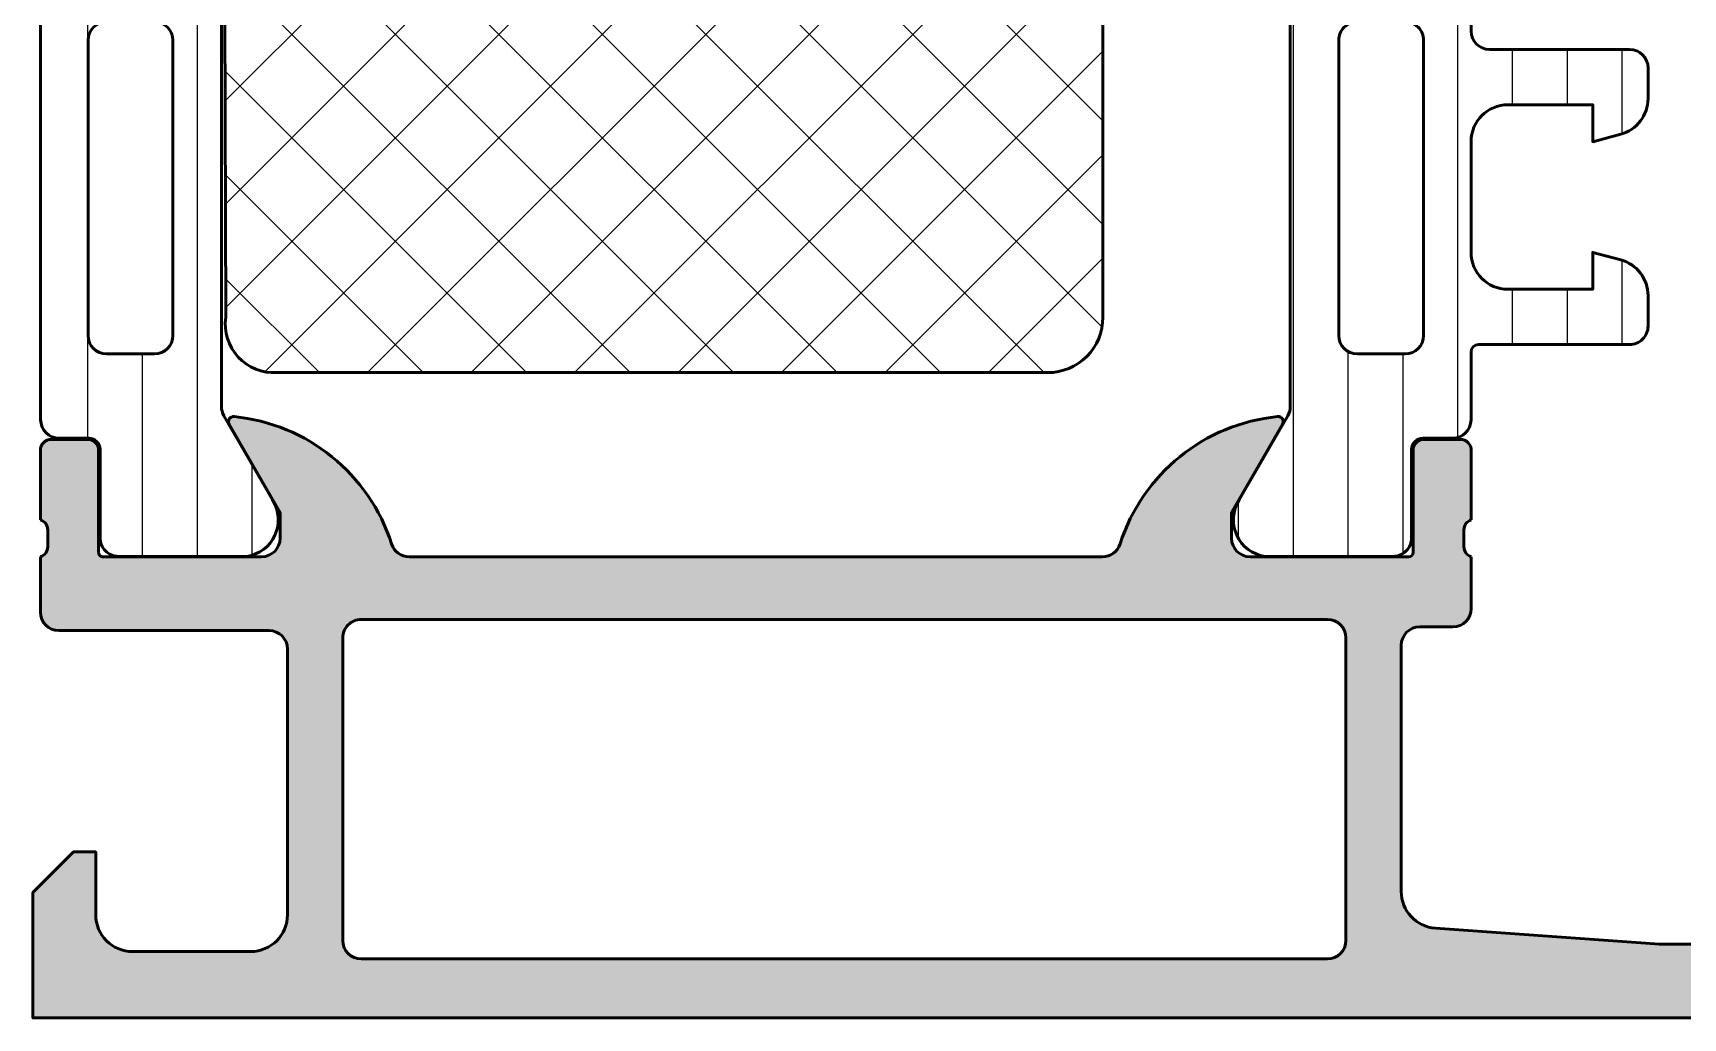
# Model space of a CAD drawing. Extents: x 0 to 74, y 0 to 90.
# Drawn here: x 0 to 44.74, y 0 to 26.7 of the extents above; entities that cross this region are included whole.
import ezdxf

# ---------------------------------------------------------------- set-up
doc = ezdxf.new("R2010")
doc.units = 0
for name, color, linetype, lineweight in [('0S-Alu contour', 7, 'Continuous', 50), ('0S-Alu hatch', 252, 'Continuous', 25), ('0S-Plastic contour', 254, 'Continuous', 50), ('0S-Plastic hatch', 253, 'Continuous', 25), ('0S-PT contour', 91, 'Continuous', 50), ('0S-PT hatch', 103, 'Continuous', 25)]:
    doc.layers.add(name, color=color, linetype=linetype, lineweight=lineweight)
pattern_1 = [(90, (0, 0), (-1.4859, 0), [])]

# ---------------------------------------------------------------- blocks, each defined once
blk = doc.blocks.new('445040__6C730538_3B4C_4D20_A006_1923F236913D_')
at = {"layer": '0S-Alu hatch'}
h = blk.add_hatch(color=256, dxfattribs=at)
edge = h.paths.add_edge_path()
edge.add_ellipse((2.699999999999989, 2.800000000000011), major_axis=(-1, 0), ratio=1, start_angle=0, end_angle=90, ccw=False)
edge.add_line((1.699999999999988, 2.800000000000011), (1.699999999999989, 4.5))
edge.add_line((1.699999999999989, 4.5), (1.099999999999996, 4.5))
edge.add_line((1.099999999999996, 4.5), (0, 3.400000000000005))
edge.add_line((0, 3.400000000000005), (0, 0))
edge.add_line((0, 0), (73.50000000000004, 6.8e-15))
edge.add_arc((73.50000000000003, 0.5000000000000067), 0.5, 270.0000000000017, 360)
edge.add_line((74.00000000000003, 0.5000000000000138), (73.99999999999997, 4.500000000000003))
edge.add_arc((73.49999999999997, 4.499999999999996), 0.5, 0, 90)
edge.add_line((73.49999999999997, 4.999999999999996), (72.2, 4.999999999999996))
edge.add_arc((72.2, 4.499999999999996), 0.5, 90, 180)
edge.add_line((71.7, 4.499999999999996), (71.7, 3.999999999999999))
edge.add_line((71.7, 3.999999999999999), (72.7, 3.999999999999997))
edge.add_line((72.7, 3.999999999999997), (72.7, 2.499999999999988))
edge.add_ellipse((71.70000000000002, 2.499999999999988), major_axis=(-0.9999999999999857, 0), ratio=1, start_angle=90, end_angle=180, ccw=False)
edge.add_line((71.70000000000002, 1.500000000000002), (67.7, 1.500000000000004))
edge.add_ellipse((67.7, 2.500000000000004), major_axis=(-1, 0), ratio=1, start_angle=0, end_angle=90, ccw=False)
edge.add_line((66.7, 2.500000000000004), (66.7, 3.999999999999999))
edge.add_line((66.7, 3.999999999999999), (67.7, 3.999999999999999))
edge.add_line((67.7, 3.999999999999999), (67.7, 4.499999999999976))
edge.add_arc((67.19999999999997, 4.499999999999973), 0.5000000000000285, 0, 90)
edge.add_line((67.19999999999997, 5.000000000000001), (64.40000000000003, 5.000000000000009))
edge.add_arc((64.40000000000003, 4.499999999999974), 0.5000000000000356, 90, 180)
edge.add_line((63.9, 4.499999999999936), (63.90000000000001, 4.299999999999943))
edge.add_arc((64.39999999999999, 4.299999999999979), 0.4999999999999787, 180, 269.9999999999984)
edge.add_line((64.39999999999996, 3.8), (64.90000000000003, 3.799999999999996))
edge.add_ellipse((64.90000000000003, 3.299999999999996), major_axis=(-0.5, 0), ratio=1, start_angle=180, end_angle=270, ccw=False)
edge.add_line((65.40000000000003, 3.299999999999987), (65.4, 2.499999999999992))
edge.add_ellipse((64.9, 2.500000000000001), major_axis=(-0.5, 0), ratio=1, start_angle=90, end_angle=180, ccw=False)
edge.add_line((64.9, 2.000000000000001), (44.10000000000001, 2))
edge.add_line((44.10000000000001, 2), (38.02875295001209, 2.433660503570568))
edge.add_ellipse((38.1, 3.431119203401296), major_axis=(-0.999999999999993, 0), ratio=1, start_angle=0, end_angle=85.91438322002512, ccw=False)
edge.add_line((37.1, 3.431119203401297), (37.10000000000001, 10.09999999999999))
edge.add_ellipse((37.60000000000001, 10.1), major_axis=(-0.5, 0), ratio=1, start_angle=270, end_angle=360, ccw=False)
edge.add_line((37.60000000000001, 10.6), (38.5, 10.6))
edge.add_arc((38.5, 11.1), 0.4999999999999929, 270, 360)
edge.add_line((39, 11.09999999999999), (39.00000000000001, 12.50000000000004))
edge.add_ellipse((39.07883644654306, 12.76752059199316), major_axis=(-0.2788950563274382, 0), ratio=1, start_angle=-1.1645893740353017, end_angle=73.58012358050661, ccw=False)
edge.add_line((38.799999, 12.77318899999123), (38.799999, 13.22678299999154))
edge.add_ellipse((39.07886709564317, 13.23244365946862), major_axis=(-0.2789255417371509, 0), ratio=1, start_angle=-73.57540544464513, end_angle=1.162870072890314, ccw=False)
edge.add_line((39, 13.49998699999156), (39, 15.37999800000005))
edge.add_arc((38.7, 15.37999800000006), 0.3000000000000043, 0, 90.00000000000136)
edge.add_line((38.69999999999999, 15.67999800000006), (37.72002568095722, 15.67999800000007))
edge.add_arc((37.72002568095722, 15.37999800000006), 0.3000000000000114, 90, 180)
edge.add_line((37.42002568095721, 15.37999800000006), (37.42002568095719, 12.62000000000006))
edge.add_ellipse((37.30002568095719, 12.62000000000006), major_axis=(-0.1199999999999974, 0), ratio=1, start_angle=90, end_angle=180, ccw=False)
edge.add_line((37.30002568095719, 12.50000000000006), (33.00000000000004, 12.50000000000008))
edge.add_ellipse((33.00000000000004, 13.00000000000006), major_axis=(-0.4999999999999769, 0), ratio=1, start_angle=0, end_angle=89.9999999999992, ccw=False)
edge.add_line((32.50000000000007, 13.00000000000011), (32.50000000000014, 13.70000000000014))
edge.add_line((32.50000000000014, 13.70000000000014), (33.88149545762251, 16.09282032302766))
edge.add_arc((33.76188021535187, 16.16188021535178), 0.1381197846482621, 330.0000000000021, 455.6225775507908)
edge.add_arc((34.23822324117367, 11.32339113815269), 4.99999999999952, 95.62257755079048, 162.2515836439293)
edge.add_ellipse((28.99999999999988, 13.00000000000055), major_axis=(-0.5000000000004802, 0), ratio=1, start_angle=90.0000000000004, end_angle=162.2515836439301, ccw=False)
edge.add_line((28.99999999999988, 12.50000000000007), (10.20000000000014, 12.50000000000002))
edge.add_ellipse((10.20000000000014, 13.00000000000065), major_axis=(-0.5000000000006253, 0), ratio=1, start_angle=17.74841635607021, end_angle=90, ccw=False)
edge.add_arc((4.96177675882634, 11.32339113815281), 4.999999999999383, 17.74841635607045, 84.37742244920942)
edge.add_arc((5.43811978464813, 16.16188021535175), 0.1381197846482766, 84.37742244920878, 209.9999999999996)
edge.add_line((5.318504542377486, 16.09282032302761), (6.699999999999853, 13.7000000000001))
edge.add_line((6.699999999999853, 13.7000000000001), (6.699999999999924, 13.00000000000007))
edge.add_ellipse((6.199999999999944, 13.00000000000002), major_axis=(-0.4999999999999805, 0), ratio=1, start_angle=90.00000000000023, end_angle=180, ccw=False)
edge.add_line((6.199999999999945, 12.50000000000004), (1.899974319042827, 12.50000000000003))
edge.add_ellipse((1.899974319042827, 12.62000000000006), major_axis=(-0.120000000000033, 0), ratio=1, start_angle=0, end_angle=90.00000000000023, ccw=False)
edge.add_line((1.779974319042794, 12.62000000000006), (1.779974319042793, 15.37999800000006))
edge.add_arc((1.47997431904279, 15.37999800000006), 0.3000000000000025, 0, 90.00000000000007)
edge.add_line((1.47997431904279, 15.67999800000006), (0.5000000000000075, 15.67999800000006))
edge.add_arc((0.5000000000000075, 15.37999800000006), 0.3000000000000007, 90, 180)
edge.add_line((0.2000000000000068, 15.37999800000006), (0.2000000000000064, 13.49998699999155))
edge.add_ellipse((0.1211329043568374, 13.23244365946861), major_axis=(-0.2789255417371512, 0), ratio=1, start_angle=178.8371299271133, end_angle=253.5754054446451, ccw=False)
edge.add_line((0.4000010000000071, 13.22678299999155), (0.4000010000000068, 12.77318899999151))
edge.add_ellipse((0.1211635534569111, 12.76752059199317), major_axis=(-0.2788950563274821, 0), ratio=1, start_angle=106.4198764194918, end_angle=181.1645893740919, ccw=False)
edge.add_line((0.1999999999999664, 12.5), (0.2000000000000166, 10.99999999999998))
edge.add_arc((0.7000000000000131, 10.99999999999999), 0.4999999999999964, 180, 270)
edge.add_line((0.7000000000000128, 10.5), (6.399999999999998, 10.5))
edge.add_ellipse((6.399999999999998, 9.999999999999996), major_axis=(-0.5000000000000018, 0), ratio=1, start_angle=180, end_angle=270, ccw=False)
edge.add_line((6.9, 9.999999999999991), (6.899999999999971, 2.800000000000004))
edge.add_ellipse((5.899999999999972, 2.800000000000008), major_axis=(-0.9999999999999982, 0), ratio=1, start_angle=90.00000000000011, end_angle=180, ccw=False)
edge.add_line((5.899999999999973, 1.80000000000001), (2.699999999999989, 1.80000000000001))
edge = h.paths.add_edge_path()
edge.add_line((8.900000000000013, 10.80000000000002), (35.10000000000001, 10.79999999999997))
edge.add_ellipse((35.10000000000001, 10.29999999999997), major_axis=(-0.5, 0), ratio=1, start_angle=180, end_angle=270, ccw=False)
edge.add_line((35.60000000000001, 10.29999999999997), (35.6, 2.100000000000006))
edge.add_ellipse((35.09999999999999, 2.100000000000011), major_axis=(-0.5000000000000142, 0), ratio=1, start_angle=90, end_angle=180, ccw=False)
edge.add_line((35.09999999999999, 1.599999999999996), (8.899999999999999, 1.6))
edge.add_ellipse((8.9, 2.099999999999994), major_axis=(-0.4999999999999947, 0), ratio=1, start_angle=0, end_angle=89.99999999999977, ccw=False)
edge.add_line((8.400000000000006, 2.099999999999994), (8.400000000000006, 10.30000000000002))
edge.add_ellipse((8.90000000000001, 10.30000000000002), major_axis=(-0.5000000000000036, 0), ratio=1, start_angle=269.9999999999996, end_angle=360, ccw=False)
at = {"layer": '0S-Alu contour', "color": 7}
for points in [[(1.47997431904279, 15.67999800000006), (0.5000000000000075, 15.67999800000006)], [(5.318504542377486, 16.09282032302761), (6.699999999999853, 13.7000000000001), (6.699999999999924, 13.00000000000007)], [(32.50000000000007, 13.00000000000011), (32.50000000000014, 13.70000000000014), (33.88149545762251, 16.09282032302766)], [(38.69999999999999, 15.67999800000006), (37.72002568095722, 15.67999800000007)], [(0.2000000000000068, 15.37999800000006), (0.2000000000000064, 13.49998699999155)], [(1.779974319042794, 12.62000000000006), (1.779974319042793, 15.37999800000006)], [(37.42002568095721, 15.37999800000006), (37.42002568095719, 12.62000000000006)], [(39, 13.49998699999156), (39, 15.37999800000005)], [(0.4000010000000071, 13.22678299999155), (0.4000010000000068, 12.77318899999151)], [(38.799999, 12.77318899999123), (38.799999, 13.22678299999154)], [(0.1999999999999664, 12.5), (0.2000000000000166, 10.99999999999998)], [(6.199999999999945, 12.50000000000004), (1.899974319042827, 12.50000000000003)], [(28.99999999999988, 12.50000000000007), (10.20000000000014, 12.50000000000002)], [(37.30002568095719, 12.50000000000006), (33.00000000000004, 12.50000000000008)], [(39, 11.09999999999999), (39.00000000000001, 12.50000000000004)], [(8.900000000000013, 10.80000000000002), (35.10000000000001, 10.79999999999997)], [(0.7000000000000128, 10.5), (6.399999999999998, 10.5)], [(8.400000000000006, 2.099999999999994), (8.400000000000006, 10.30000000000002)], [(35.60000000000001, 10.29999999999997), (35.6, 2.100000000000006)], [(37.60000000000001, 10.6), (38.5, 10.6)], [(6.9, 9.999999999999991), (6.899999999999971, 2.800000000000004)], [(37.1, 3.431119203401297), (37.10000000000001, 10.09999999999999)], [(1.699999999999988, 2.800000000000011), (1.699999999999989, 4.5), (1.099999999999996, 4.5), (0, 3.400000000000005), (0, 0), (73.50000000000004, 6.8e-15)], [(64.9, 2.000000000000001), (44.10000000000001, 2), (38.02875295001209, 2.433660503570568)], [(5.899999999999973, 1.80000000000001), (2.699999999999989, 1.80000000000001)], [(35.09999999999999, 1.599999999999996), (8.899999999999999, 1.6)]]:
    blk.add_lwpolyline(points, dxfattribs=at)
for centre, radius, start, end in [((5.43811978464813, 16.16188021535175), 0.1381197846482766, 84.37742244920878, 209.9999999999996), ((4.96177675882634, 11.32339113815281), 4.999999999999383, 17.74841635607045, 84.37742244920942), ((34.23822324117367, 11.32339113815269), 4.99999999999952, 95.62257755079048, 162.2515836439293), ((33.76188021535187, 16.16188021535178), 0.1381197846482621, 330.0000000000021, 95.62257755079087), ((0.5000000000000075, 15.37999800000006), 0.3000000000000007, 90, 180), ((1.47997431904279, 15.37999800000006), 0.3000000000000025, 0, 90.00000000000007), ((37.72002568095722, 15.37999800000006), 0.3000000000000114, 90, 180), ((38.7, 15.37999800000006), 0.3000000000000043, 0, 90.00000000000136), ((0.7000000000000131, 10.99999999999999), 0.4999999999999964, 180, 270), ((38.5, 11.1), 0.4999999999999929, 270, 0)]:
    blk.add_arc(centre, radius, start, end, dxfattribs=at)
at = {"layer": '0S-Alu contour', "color": 7, "extrusion": (0, 0, -1)}
for centre, radius, start, end in [((-0.1211329043568374, 13.23244365946861), 0.2789255417371512, 106.4245945553549, 181.1628700728868), ((-39.07886709564317, 13.23244365946862), 0.2789255417371509, 358.8371299271097, 73.57540544464514), ((-6.199999999999944, 13.00000000000002), 0.4999999999999805, 180, 269.9999999999998), ((-33.00000000000004, 13.00000000000006), 0.4999999999999769, 270.0000000000008, 0), ((-0.1211635534569111, 12.76752059199317), 0.2788950563274821, 178.8354106259081, 253.5801235805082), ((-1.899974319042827, 12.62000000000006), 0.120000000000033, 269.9999999999998, 0), ((-10.20000000000014, 13.00000000000065), 0.5000000000006253, 270, 342.2515836439298), ((-28.99999999999988, 13.00000000000055), 0.5000000000004802, 197.7484163560699, 269.9999999999996), ((-37.30002568095719, 12.62000000000006), 0.1199999999999974, 180, 270), ((-39.07883644654306, 12.76752059199316), 0.2788950563274382, 286.4198764194934, 1.164589374035267), ((-8.90000000000001, 10.30000000000002), 0.5000000000000036, 0, 90.0000000000004), ((-35.10000000000001, 10.29999999999997), 0.5, 90, 180), ((-6.399999999999998, 9.999999999999996), 0.5000000000000018, 90, 180), ((-37.60000000000001, 10.1), 0.5, 0, 90), ((-38.1, 3.431119203401296), 0.999999999999993, 274.085616779975, 0), ((-2.699999999999989, 2.800000000000011), 1, 270, 0), ((-5.899999999999972, 2.800000000000008), 0.9999999999999982, 180, 269.9999999999999), ((-8.9, 2.099999999999994), 0.4999999999999947, 270.0000000000002, 0), ((-35.09999999999999, 2.100000000000011), 0.5000000000000142, 180, 270)]:
    blk.add_arc(centre, radius, start, end, dxfattribs=at)
blk = doc.blocks.new('439010__4A141965_5F4E_463F_993D_787D43CCE46E_')
at = {"layer": '0S-PT hatch'}
h = blk.add_hatch(dxfattribs=at)
h.set_pattern_fill('ANSI37', color=256, scale=0.625, angle=90, style=0)
h.set_pattern_definition([(135, (0, 0), (-1.403165018917055, -1.403165018917055), []), (225, (0, 0), (1.403165018917055, -1.403165018917055), [])])
edge = h.paths.add_edge_path()
edge.add_arc((27.51005320582806, 40.98999628055786), 1.500003719446759, 0, 90)
edge.add_line((27.51005320582806, 42.49000000000462), (6.610024500343442, 42.49000000000001))
edge.add_arc((6.575530613755452, 41.07327769427882), 1.417142166382717, 88.60525685390078, 183.3689004459366)
edge.add_line((5.160837450777873, 40.99000000000001), (5.227063678038348, 18.99000000000001))
edge.add_arc((6.534652909694695, 18.80803624068892), 1.320189535046488, 172.0776137066356, 273.2728811576196)
edge.add_line((6.610024500343394, 17.49000000000001), (27.51005425003587, 17.48999999999762))
edge.add_arc((27.51005425003587, 18.99000267523435), 1.500002675236725, 269.9999999999998, 360)
edge.add_line((29.0100569252726, 18.99000267523404), (29.01005692527482, 40.98999628055785))
at = {"layer": '0S-PT contour', "color": 7}
for points in [[(27.51005320582806, 42.49000000000462), (6.610024500343442, 42.49000000000001)], [(5.160837450777873, 40.99000000000001), (5.227063678038348, 18.99000000000001)], [(29.0100569252726, 18.99000267523404), (29.01005692527482, 40.98999628055785)], [(6.610024500343394, 17.49000000000001), (27.51005425003587, 17.48999999999762)]]:
    blk.add_lwpolyline(points, dxfattribs=at)
for centre, radius, start, end in [((6.575530613755452, 41.07327769427882), 1.417142166382717, 88.60525685390078, 183.3689004459366), ((27.51005320582806, 40.98999628055786), 1.500003719446759, 0, 90), ((6.534652909694695, 18.80803624068892), 1.320189535046488, 172.0776137066356, 273.2728811576196), ((27.51005425003587, 18.99000267523435), 1.500002675236725, 269.9999999999998, 0)]:
    blk.add_arc(centre, radius, start, end, dxfattribs=at)
blk = doc.blocks.new('284637__C099EF4B_439F_4632_BBDB_C4298F029FEB___3C025629_9D52_470B_9330_53D4719BE8D0_')
at = {"layer": '0S-Plastic hatch'}
h = blk.add_hatch(dxfattribs=at)
h.set_pattern_fill('ANSI31', color=256, scale=0.4680000000000001, angle=45, style=0)
h.set_pattern_definition(pattern_1)
edge = h.paths.add_edge_path()
edge.add_ellipse((36.87771996841812, 51.99000402256146), major_axis=(-0.4999959774455575, 0), ratio=1, start_angle=179.9920751942274, end_angle=270.0000000000008, ccw=False)
edge.add_line((37.37771594108103, 51.98993486614135), (37.37738399832924, 49.59004449382724))
edge.add_arc((37.67738399545967, 49.59000300000004), 0.2999999999999905, 179.9920752627072, 269.9999999999986)
edge.add_line((37.67738399545967, 49.29000300000005), (38.49229999949809, 49.29000300000005))
edge.add_ellipse((38.49229999949809, 48.79000300000005), major_axis=(-0.5, 0), ratio=1, start_angle=180, end_angle=270, ccw=False)
edge.add_line((38.9922999994981, 48.79000300000005), (38.99229999949805, 26.75000000000004))
edge.add_arc((39.49229999949803, 26.75000000000004), 0.4999999999999858, 180, 270)
edge.add_line((39.49229999949803, 26.25000000000005), (43.29229999949808, 26.25000000000005))
edge.add_ellipse((43.29229999949807, 25.75000000000009), major_axis=(-0.4999999999999645, 0), ratio=1, start_angle=180, end_angle=269.9999999999992, ccw=False)
edge.add_line((43.79229999949803, 25.75000000000009), (43.79229999949805, 24.91925077662577))
edge.add_ellipse((42.79229999949795, 24.91925077662575), major_axis=(-1.000000000000092, 0), ratio=1, start_angle=104.99999999999349, end_angle=180, ccw=False)
edge.add_line((43.05111904460039, 23.95332495033656), (42.29229999949803, 23.75000000000011))
edge.add_line((42.29229999949803, 23.75000000000011), (42.29229999949803, 24.75000000000003))
edge.add_line((42.29229999949803, 24.75000000000003), (39.99229999949796, 24.74999999999999))
edge.add_arc((39.99229999949797, 23.75000000000006), 0.999999999999929, 90.00000000000081, 180)
edge.add_line((38.99229999949805, 23.75000000000006), (38.99229999949805, 20.75000000000005))
edge.add_arc((39.99229999949804, 20.75000000000005), 1, 180, 270)
edge.add_line((39.99229999949804, 19.75000000000005), (42.29229999949803, 19.75000000000005))
edge.add_line((42.29229999949803, 19.75000000000005), (42.29229999949803, 20.75000000000005))
edge.add_line((42.29229999949803, 20.75000000000005), (43.05111904460061, 20.54667504966341))
edge.add_ellipse((42.79229999949805, 19.58074922337437), major_axis=(-0.9999999999999843, 0), ratio=1, start_angle=180, end_angle=254.9999999999973, ccw=False)
edge.add_line((43.79229999949804, 19.58074922337436), (43.79229999949804, 18.74999999999998))
edge.add_ellipse((43.29229999949805, 18.74999999999998), major_axis=(-0.4999999999999929, 0), ratio=1, start_angle=89.9999999999992, end_angle=180, ccw=False)
edge.add_line((43.29229999949804, 18.24999999999999), (39.19229999949807, 18.25000000000005))
edge.add_arc((39.19229999949806, 18.05000000000003), 0.2000000000000242, 89.99999999999797, 179.9995226939507)
edge.add_line((38.99229999950498, 18.0500016661157), (38.99228467118965, 16.20999283471276))
edge.add_ellipse((38.49228467120699, 16.20999700000005), major_axis=(-0.4999999999999982, 0), ratio=1, start_angle=90, end_angle=179.9995226931871, ccw=False)
edge.add_line((38.49228467120699, 15.70999700000005), (37.68195333787374, 15.70999700000005))
edge.add_arc((37.68195333787375, 15.40999700000003), 0.3000000000000202, 90.00000000000136, 180.0079247372927)
edge.add_line((37.38195334074329, 15.40995550617284), (37.38228528827074, 13.00999861707095))
edge.add_ellipse((36.88228931083216, 13.00999597743861), major_axis=(-0.4999959774455549, 0), ratio=1, start_angle=90, end_angle=180.0003024817733, ccw=False)
edge.add_line((36.88228931083216, 12.50999999999306), (33.40574517310757, 12.51000000000004))
edge.add_ellipse((33.54805582209893, 13.49981807472289), major_axis=(-0.9999960709244788, 0), ratio=1, start_angle=-32.727016099840796, end_angle=81.81839194809982, ccw=False)
edge.add_line((32.70680317310758, 14.04045300000004), (34.02527288759412, 16.32410984675005))
edge.add_arc((33.59226017086347, 16.57410982104978), 0.5000000000003214, 330.0000034006545, 359.9999401018306)
edge.add_line((34.09226017086352, 16.57410929828091), (34.08769082844953, 48.4258907017119))
edge.add_arc((33.58769082844951, 48.42589017895016), 0.5000000000003016, 5.98981694121e-05, 29.99999659934451)
edge.add_line((34.02070354518014, 48.67589015324987), (32.70223383069357, 50.95954700000003))
edge.add_ellipse((33.54348647968489, 51.50018192527721), major_axis=(-0.9999960709244751, 0), ratio=1, start_angle=-81.8183919480968, end_angle=32.72701609984318, ccw=False)
edge.add_line((33.40117583069348, 52.49000000000005), (36.87771996841811, 52.49000000000702))
edge = h.paths.add_edge_path()
edge.add_arc((35.90666702686994, 36.50058175214919), 0.4999999999999929, 89.9999999999992, 180)
edge.add_line((35.40666702686994, 36.500581752144), (35.40666702686994, 28.49687486732106))
edge.add_arc((35.90666702686995, 28.49687486732106), 0.5000000000000142, 180, 270)
edge.add_line((35.90666702686995, 27.99687486732105), (37.2066777080223, 27.99687486732105))
edge.add_arc((37.2066777080223, 28.49687486732105), 0.4999999999999965, 270, 360)
edge.add_line((37.7066777080223, 28.49687486732105), (37.70667770802229, 36.50058175214919))
edge.add_arc((37.20667770802229, 36.50058175214919), 0.5, 0, 90)
edge.add_line((37.20667770802229, 37.00058175214919), (35.90666702686994, 37.00058175214918))
edge = h.paths.add_edge_path()
edge.add_arc((37.20667770594506, 18.4968779212463), 0.5000000020876314, 270, 360)
edge.add_line((37.7066777080327, 18.4968779212463), (37.7066777080327, 26.49687486543839))
edge.add_arc((37.20667770587538, 26.49687486543839), 0.5000000021573144, 0, 90.00189908949643)
edge.add_line((37.20666113319306, 26.99687486732105), (35.90666338752362, 26.99687486733431))
edge.add_arc((35.90666338752361, 26.4968785066778), 0.4999963606565033, 89.9999999999992, 180)
edge.add_line((35.4066670268671, 26.49687850667863), (35.4066670268671, 18.4968742800767))
edge.add_arc((35.90666338752372, 18.4968742800767), 0.4999963606566169, 180, 269.9999999878949)
edge.add_line((35.90666338741808, 17.99687791942008), (37.20667770594506, 17.99687791915867))
edge = h.paths.add_edge_path()
edge.add_arc((35.90668228565899, 46.50056344125828), 0.5000152587890412, 89.9999999999992, 180)
edge.add_line((35.40666702686995, 46.50056344125828), (35.4066670268567, 38.50057811279251))
edge.add_arc((35.90666338751327, 38.50057811279251), 0.4999963606565672, 180, 270)
edge.add_line((35.90666338751327, 38.00058175213595), (37.20667770593975, 38.00058175187453))
edge.add_arc((37.20667770593465, 38.50058175396217), 0.5000000020876385, 270.0000000005847, 360)
edge.add_line((37.70667770802229, 38.50058175214405), (37.70667770802229, 46.5005939588364))
edge.add_arc((37.20669296681138, 46.5005939588364), 0.4999847412109091, 0, 89.9999999999992)
edge.add_line((37.20669296681139, 47.00057870004731), (35.90668228565899, 47.00057870004732))
at = {"layer": '0S-Alu contour', "color": 7}
for points in [[(37.20669296681139, 47.00057870004731), (35.90668228565899, 47.00057870004732)], [(35.40666702686995, 46.50056344125828), (35.4066670268567, 38.50057811279251)], [(37.70667770802229, 38.50058175214405), (37.70667770802229, 46.5005939588364)], [(35.90666338751327, 38.00058175213595), (37.20667770593975, 38.00058175187453)], [(37.20667770802229, 37.00058175214919), (35.90666702686994, 37.00058175214918)], [(35.40666702686994, 36.500581752144), (35.40666702686994, 28.49687486732106)], [(37.7066777080223, 28.49687486732105), (37.70667770802229, 36.50058175214919)], [(35.90666702686995, 27.99687486732105), (37.2066777080223, 27.99687486732105)], [(37.20666113319306, 26.99687486732105), (35.90666338752362, 26.99687486733431)], [(35.4066670268671, 26.49687850667863), (35.4066670268671, 18.4968742800767)], [(37.7066777080327, 18.4968779212463), (37.7066777080327, 26.49687486543839)], [(35.90666338741808, 17.99687791942008), (37.20667770594506, 17.99687791915867)]]:
    blk.add_lwpolyline(points, dxfattribs=at)
for centre, radius, start, end in [((35.90668228565899, 46.50056344125828), 0.5000152587890412, 89.9999999999992, 180), ((37.20669296681138, 46.5005939588364), 0.4999847412109091, 0, 89.9999999999992), ((35.90666338751327, 38.50057811279251), 0.4999963606565672, 180, 270), ((37.20667770593465, 38.50058175396217), 0.5000000020876385, 270.0000000005847, 0), ((35.90666702686994, 36.50058175214919), 0.4999999999999929, 89.9999999999992, 180), ((37.20667770802229, 36.50058175214919), 0.5, 0, 90), ((35.90666702686995, 28.49687486732106), 0.5000000000000142, 180, 270), ((37.2066777080223, 28.49687486732105), 0.4999999999999965, 270, 0), ((35.90666338752361, 26.4968785066778), 0.4999963606565033, 89.9999999999992, 180), ((37.20667770587538, 26.49687486543839), 0.5000000021573144, 0, 90.00189908949643), ((35.90666338752372, 18.4968742800767), 0.4999963606566169, 180, 269.9999999878949), ((37.20667770594506, 18.4968779212463), 0.5000000020876314, 270, 0)]:
    blk.add_arc(centre, radius, start, end, dxfattribs=at)
at = {"layer": '0S-Plastic contour', "color": 7}
for points in [[(33.40117583069348, 52.49000000000005), (36.87771996841811, 52.49000000000702)], [(37.37771594108103, 51.98993486614135), (37.37738399832924, 49.59004449382724)], [(34.02070354518014, 48.67589015324987), (32.70223383069357, 50.95954700000003)], [(37.67738399545967, 49.29000300000005), (38.49229999949809, 49.29000300000005)], [(38.9922999994981, 48.79000300000005), (38.99229999949805, 26.75000000000004)], [(34.09226017086352, 16.57410929828091), (34.08769082844953, 48.4258907017119)], [(39.49229999949803, 26.25000000000005), (43.29229999949808, 26.25000000000005)], [(43.79229999949803, 25.75000000000009), (43.79229999949805, 24.91925077662577)], [(43.05111904460039, 23.95332495033656), (42.29229999949803, 23.75000000000011), (42.29229999949803, 24.75000000000003), (39.99229999949796, 24.74999999999999)], [(38.99229999949805, 23.75000000000006), (38.99229999949805, 20.75000000000005)], [(39.99229999949804, 19.75000000000005), (42.29229999949803, 19.75000000000005), (42.29229999949803, 20.75000000000005), (43.05111904460061, 20.54667504966341)], [(43.79229999949804, 19.58074922337436), (43.79229999949804, 18.74999999999998)], [(38.99229999950498, 18.0500016661157), (38.99228467118965, 16.20999283471276)], [(43.29229999949804, 18.24999999999999), (39.19229999949807, 18.25000000000005)], [(32.70680317310758, 14.04045300000004), (34.02527288759412, 16.32410984675005)], [(38.49228467120699, 15.70999700000005), (37.68195333787374, 15.70999700000005)], [(37.38195334074329, 15.40995550617284), (37.38228528827074, 13.00999861707095)], [(36.88228931083216, 12.50999999999306), (33.40574517310757, 12.51000000000004)]]:
    blk.add_lwpolyline(points, dxfattribs=at)
at = {"layer": '0S-Plastic contour', "color": 7, "extrusion": (0, 0, -1)}
for centre, radius, start, end in [((-33.54348647968489, 51.50018192527721), 0.9999960709244751, 327.2729839001568, 81.81839194809687), ((-36.87771996841812, 51.99000402256146), 0.4999959774455576, 89.9999999999992, 180.0079248057727), ((-38.49229999949809, 48.79000300000005), 0.5, 90, 180), ((-43.29229999949807, 25.75000000000009), 0.4999999999999645, 90.00000000000081, 180), ((-42.79229999949795, 24.91925077662575), 1.000000000000092, 180, 255.0000000000065), ((-42.79229999949805, 19.58074922337437), 0.9999999999999843, 105.0000000000027, 180), ((-43.29229999949805, 18.74999999999998), 0.4999999999999929, 180, 270.0000000000008), ((-38.49228467120699, 16.20999700000005), 0.4999999999999982, 180.0004773068129, 270), ((-33.54805582209893, 13.49981807472289), 0.9999960709244788, 278.1816080519002, 32.72701609984075), ((-36.88228931083216, 13.00999597743861), 0.4999959774455549, 179.9996975182267, 270)]:
    blk.add_arc(centre, radius, start, end, dxfattribs=at)
at = {"layer": '0S-Plastic contour', "color": 7}
for centre, radius, start, end in [((37.67738399545967, 49.59000300000004), 0.2999999999999905, 179.9920752627072, 269.9999999999986), ((33.58769082844951, 48.42589017895016), 0.5000000000003016, 5.98981694121e-05, 29.99999659934451), ((39.49229999949803, 26.75000000000004), 0.4999999999999858, 180, 270), ((39.99229999949797, 23.75000000000006), 0.999999999999929, 90.00000000000081, 180), ((39.99229999949804, 20.75000000000005), 1, 180, 270), ((39.19229999949806, 18.05000000000003), 0.2000000000000242, 89.99999999999797, 179.9995226939507), ((33.59226017086347, 16.57410982104978), 0.5000000000003214, 330.0000034006545, 359.9999401018306), ((37.68195333787375, 15.40999700000003), 0.3000000000000202, 90.00000000000136, 180.0079247372927)]:
    blk.add_arc(centre, radius, start, end, dxfattribs=at)
blk = doc.blocks.new('284637__7DEFA19C_63A4_4122_A7AF_04DE65F10D5C___4833BCAA_C6E8_4790_BCE7_DED98414FA9F_')
at = {"layer": '0S-Plastic hatch'}
h = blk.add_hatch(dxfattribs=at)
h.set_pattern_fill('ANSI31', color=256, scale=0.4680000000000001, angle=45, style=0)
h.set_pattern_definition(pattern_1)
edge = h.paths.add_edge_path()
edge.add_arc((2.322280031581867, 51.99000402256142), 0.4999959774455647, 89.99999999999991, 180.0079248057727)
edge.add_line((1.822284058918952, 51.98993486614131), (1.822616001670736, 49.59004449382719))
edge.add_ellipse((1.522616004540309, 49.590003), major_axis=(-0.2999999999999899, 0), ratio=1, start_angle=90.00000000000011, end_angle=180.0079247372928, ccw=False)
edge.add_line((1.52261600454031, 49.29000300000001), (0.7077000005018758, 49.29000300000001))
edge.add_arc((0.7077000005018759, 48.79000300000002), 0.4999999999999929, 90.00000000000003, 180.0000269581648)
edge.add_line((0.2077000005019384, 48.79000276475926), (0.207715328793034, 16.20999676475924))
edge.add_arc((0.707715328792977, 16.209997), 0.4999999999999983, 180.0000269581648, 270.0000000000001)
edge.add_line((0.7077153287929776, 15.709997), (1.518046662126234, 15.70999700000001))
edge.add_ellipse((1.518046662126235, 15.40999699999999), major_axis=(-0.3000000000000202, 0), ratio=1, start_angle=180, end_angle=270.0000000000001, ccw=False)
edge.add_line((1.818046662126255, 15.40999699999984), (1.81771471172923, 13.00999861706643))
edge.add_arc((2.317710689167815, 13.00999597743857), 0.4999959774455529, 179.9996975182267, 270.0000000000001)
edge.add_line((2.317710689167816, 12.50999999999302), (5.794254826892414, 12.50999999999999))
edge.add_arc((5.651944177901041, 13.49981807472285), 0.9999960709244803, 278.1816080519008, 392.7270160998393)
edge.add_line((6.493196826892405, 14.04045299999998), (5.174727112405855, 16.32410984675001))
edge.add_ellipse((5.607739829136515, 16.57410982104975), major_axis=(-0.5000000000003343, 0), ratio=1, start_angle=5.9898169411098934e-05, end_angle=29.99999659934599, ccw=False)
edge.add_line((5.107739829136454, 16.57410929828357), (5.112309171550441, 48.42589070171302))
edge.add_ellipse((5.612309171550455, 48.42589017895011), major_axis=(-0.5000000000002875, 0), ratio=1, start_angle=330.00000340065463, end_angle=359.9999401018306, ccw=False)
edge.add_line((5.179296454819833, 48.67589015324982), (6.497766169306407, 50.959547))
edge.add_arc((5.656513520315087, 51.50018192527717), 0.9999960709244659, 327.2729839001574, 441.8183919480972)
edge.add_line((5.798824169306492, 52.49), (2.322280031581868, 52.49000000000698))
edge = h.paths.add_edge_path()
edge.add_ellipse((1.993322291977679, 28.49687486732101), major_axis=(-0.4999999999999965, 0), ratio=1, start_angle=0, end_angle=90, ccw=False)
edge.add_line((1.493322291977682, 28.49687486732101), (1.493322291977682, 36.50058175214395))
edge.add_ellipse((1.993322291977682, 36.50058175214915), major_axis=(-0.5, 0), ratio=1, start_angle=269.9999999999997, end_angle=360, ccw=False)
edge.add_line((1.993322291977685, 37.00058175214915), (3.293332973130033, 37.00058175214914))
edge.add_ellipse((3.293332973130033, 36.50058175214915), major_axis=(-0.4999999999999929, 0), ratio=1, start_angle=180, end_angle=270, ccw=False)
edge.add_line((3.793332973130026, 36.50058175214915), (3.793332973130026, 28.49687486732102))
edge.add_ellipse((3.293332973130016, 28.49687486732102), major_axis=(-0.5000000000000107, 0), ratio=1, start_angle=90, end_angle=180, ccw=False)
edge.add_line((3.293332973130016, 27.99687486732101), (1.993322291977679, 27.99687486732101))
edge = h.paths.add_edge_path()
edge.add_ellipse((3.293336612476365, 26.49687850667777), major_axis=(-0.4999963606565033, 0), ratio=1, start_angle=180, end_angle=269.99999998789576, ccw=False)
edge.add_line((3.793332973132868, 26.49687850667777), (3.793332973132868, 18.49687428007583))
edge.add_ellipse((3.293336612476251, 18.49687428007666), major_axis=(-0.4999963606566169, 0), ratio=1, start_angle=90, end_angle=180, ccw=False)
edge.add_line((3.293336612476251, 17.99687791942004), (1.993322294049821, 17.99687791915863))
edge.add_ellipse((1.993322294054915, 18.49687792124627), major_axis=(-0.5000000020876385, 0), ratio=1, start_angle=0, end_angle=89.99999999941622, ccw=False)
edge.add_line((1.493322291967277, 18.49687791942814), (1.49332229196728, 26.49687486543835))
edge.add_ellipse((1.993322294124595, 26.49687486543835), major_axis=(-0.5000000021573148, 0), ratio=1, start_angle=270.0000000000007, end_angle=360, ccw=False)
edge.add_line((1.993322294124589, 26.99687486759567), (3.293336612581994, 26.99687486733427))
edge = h.paths.add_edge_path()
edge.add_ellipse((3.293317714340985, 46.50056344125824), major_axis=(-0.5000152587890412, 0), ratio=1, start_angle=180, end_angle=270.0000000000006, ccw=False)
edge.add_line((3.793332973130026, 46.50056344125824), (3.793332973143271, 38.50057811279247))
edge.add_ellipse((3.293336612486704, 38.50057811279247), major_axis=(-0.4999963606565672, 0), ratio=1, start_angle=90, end_angle=180, ccw=False)
edge.add_line((3.293336612486703, 38.0005817521359), (1.99332229406023, 38.00058175187449))
edge.add_ellipse((1.993322294065324, 38.50058175396213), major_axis=(-0.5000000020876385, 0), ratio=1, start_angle=0, end_angle=89.99999999941627, ccw=False)
edge.add_line((1.493322291977686, 38.500581752144), (1.493322291977682, 46.50059395883636))
edge.add_ellipse((1.993307033188592, 46.50059395883636), major_axis=(-0.4999847412109093, 0), ratio=1, start_angle=270.0000000000007, end_angle=360, ccw=False)
edge.add_line((1.993307033188586, 47.00057870004727), (3.29331771434098, 47.00057870004729))
at = {"layer": '0S-Alu contour', "color": 7}
for points in [[(1.993307033188586, 47.00057870004727), (3.29331771434098, 47.00057870004729)], [(1.493322291977686, 38.500581752144), (1.493322291977682, 46.50059395883636)], [(3.793332973130026, 46.50056344125824), (3.793332973143271, 38.50057811279247)], [(3.293336612486703, 38.0005817521359), (1.99332229406023, 38.00058175187449)], [(1.993322291977685, 37.00058175214915), (3.293332973130033, 37.00058175214914)], [(1.493322291977682, 28.49687486732101), (1.493322291977682, 36.50058175214395)], [(3.793332973130026, 36.50058175214915), (3.793332973130026, 28.49687486732102)], [(3.293332973130016, 27.99687486732101), (1.993322291977679, 27.99687486732101)], [(1.993322294124589, 26.99687486759567), (3.293336612581994, 26.99687486733427)], [(1.493322291967277, 18.49687791942814), (1.49332229196728, 26.49687486543835)], [(3.793332973132868, 26.49687850667777), (3.793332973132868, 18.49687428007583)], [(3.293336612476251, 17.99687791942004), (1.993322294049821, 17.99687791915863)]]:
    blk.add_lwpolyline(points, dxfattribs=at)
at = {"layer": '0S-Alu contour', "color": 7, "extrusion": (0, 0, -1)}
for centre, radius, start, end in [((-1.993307033188592, 46.50059395883636), 0.4999847412109093, 0, 89.99999999999935), ((-3.293317714340985, 46.50056344125824), 0.5000152587890412, 89.99999999999939, 180), ((-1.993322294065324, 38.50058175396213), 0.5000000020876385, 270.0000000005837, 0), ((-3.293336612486704, 38.50057811279247), 0.4999963606565672, 180, 270.0000000000001), ((-1.993322291977682, 36.50058175214915), 0.5, 0, 90.0000000000003), ((-3.293332973130033, 36.50058175214915), 0.4999999999999929, 90, 180), ((-1.993322291977679, 28.49687486732101), 0.4999999999999965, 270, 0), ((-3.293332973130016, 28.49687486732102), 0.5000000000000107, 180, 270), ((-1.993322294124595, 26.49687486543835), 0.5000000021573148, 0, 89.99999999999935), ((-3.293336612476365, 26.49687850667777), 0.4999963606565033, 90.00000001210427, 180), ((-1.993322294054915, 18.49687792124627), 0.5000000020876385, 270.0000000005838, 0), ((-3.293336612476251, 18.49687428007666), 0.4999963606566169, 180, 270)]:
    blk.add_arc(centre, radius, start, end, dxfattribs=at)
at = {"layer": '0S-Plastic contour', "color": 7}
for points in [[(5.798824169306492, 52.49), (2.322280031581868, 52.49000000000698)], [(1.822284058918952, 51.98993486614131), (1.822616001670736, 49.59004449382719)], [(5.179296454819833, 48.67589015324982), (6.497766169306407, 50.959547)], [(1.52261600454031, 49.29000300000001), (0.7077000005018758, 49.29000300000001)], [(0.2077000005019384, 48.79000276475926), (0.207715328793034, 16.20999676475924)], [(5.107739829136454, 16.57410929828357), (5.112309171550441, 48.42589070171302)], [(6.493196826892405, 14.04045299999998), (5.174727112405855, 16.32410984675001)], [(0.7077153287929776, 15.709997), (1.518046662126234, 15.70999700000001)], [(1.818046662126255, 15.40999699999984), (1.81771471172923, 13.00999861706643)], [(2.317710689167816, 12.50999999999302), (5.794254826892414, 12.50999999999999)]]:
    blk.add_lwpolyline(points, dxfattribs=at)
for centre, radius, start, end in [((2.322280031581867, 51.99000402256142), 0.4999959774455647, 89.99999999999991, 180.0079248057727), ((5.656513520315087, 51.50018192527717), 0.9999960709244659, 327.2729839001574, 81.81839194809722), ((0.7077000005018759, 48.79000300000002), 0.4999999999999929, 90.00000000000003, 180.0000269581648), ((0.707715328792977, 16.209997), 0.4999999999999983, 180.0000269581648, 270.0000000000001), ((5.651944177901041, 13.49981807472285), 0.9999960709244803, 278.1816080519008, 32.72701609983923), ((2.317710689167815, 13.00999597743857), 0.4999959774455529, 179.9996975182267, 270.0000000000001)]:
    blk.add_arc(centre, radius, start, end, dxfattribs=at)
at = {"layer": '0S-Plastic contour', "color": 7, "extrusion": (0, 0, -1)}
for centre, radius, start, end in [((-1.522616004540309, 49.590003), 0.2999999999999899, 179.9920752627072, 269.9999999999999), ((-5.612309171550455, 48.42589017895011), 0.5000000000002875, 5.98981694121e-05, 29.99999659934536), ((-5.607739829136515, 16.57410982104975), 0.5000000000003343, 330.000003400654, 359.9999401018306), ((-1.518046662126235, 15.40999699999999), 0.3000000000000202, 89.99999999999987, 180)]:
    blk.add_arc(centre, radius, start, end, dxfattribs=at)
blk = doc.blocks.new('439010__B7EE0E41_8C97_4FFB_8843_5159AACB8B08_')
at = {"layer": '0S-Alu contour', "color": 7}
blk.add_blockref('445040__6C730538_3B4C_4D20_A006_1923F236913D_', (0, 0), dxfattribs=at)
at = {"layer": '0S-Plastic contour', "color": 7}
for name in ['284637__7DEFA19C_63A4_4122_A7AF_04DE65F10D5C___4833BCAA_C6E8_4790_BCE7_DED98414FA9F_', '284637__C099EF4B_439F_4632_BBDB_C4298F029FEB___3C025629_9D52_470B_9330_53D4719BE8D0_']:
    blk.add_blockref(name, (0, 0), dxfattribs=at)
at = {"layer": '0S-PT contour', "color": 7}
blk.add_blockref('439010__4A141965_5F4E_463F_993D_787D43CCE46E_', (0, 0), dxfattribs=at)

msp = doc.modelspace()

# ---------------------------------------------------------------- block references
at = {"layer": '0S-Alu contour', "color": 7}
msp.add_blockref('439010__B7EE0E41_8C97_4FFB_8843_5159AACB8B08_', (0, 0), dxfattribs=at)

doc.saveas('drawing.dxf')
